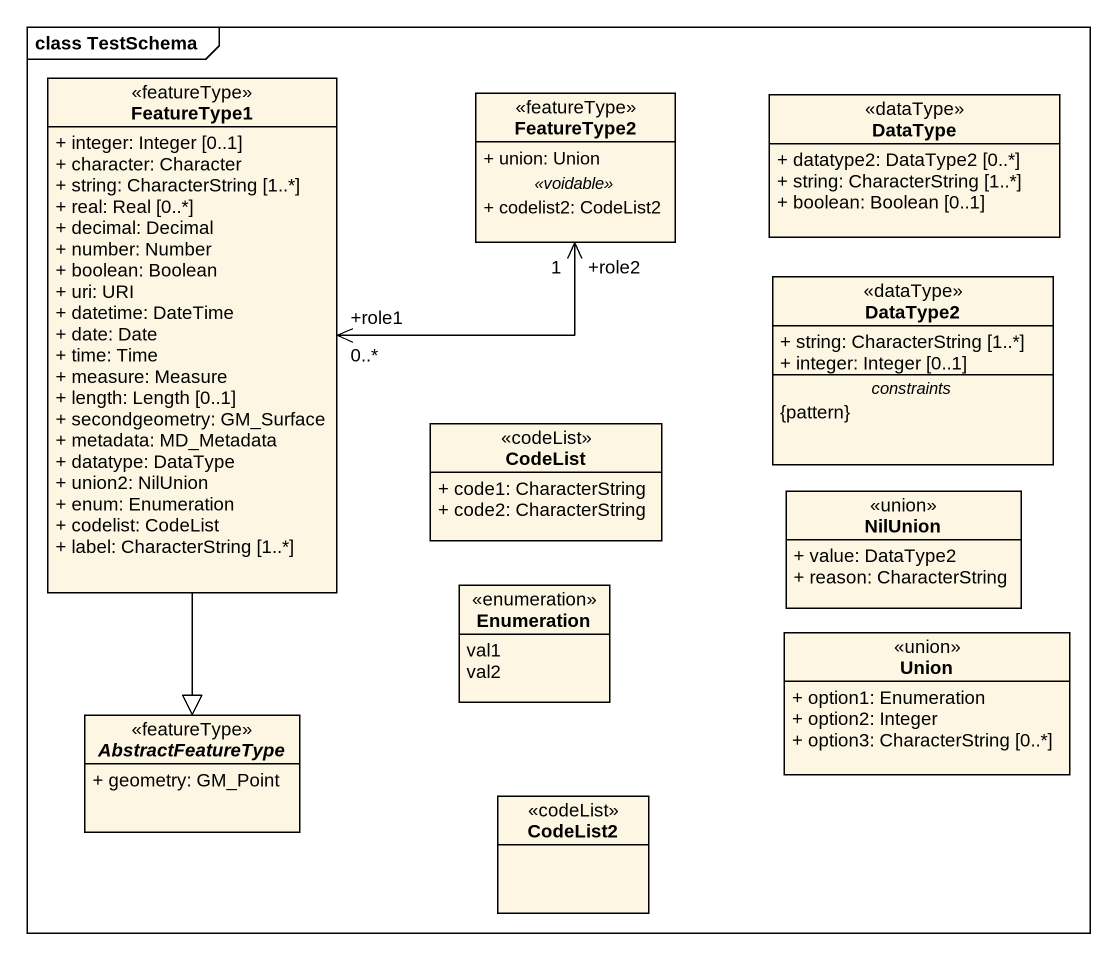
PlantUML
@startuml
mainframe class TestSchema
hide circle
hide empty members
skinparam classAttributeIconSize 0
class FeatureType1 <<featureType>> {
  + integer: Integer [0..1]
  + character: Character
  + string: CharacterString [1..*]
  + real: Real [0..*]
  + decimal: Decimal
  + number: Number
  + boolean: Boolean
  + uri: URI
  + datetime: DateTime
  + date: Date
  + time: Time
  + measure: Measure
  + length: Length [0..1]
  + secondgeometry: GM_Surface
  + metadata: MD_Metadata
  + datatype: DataType
  + union2: NilUnion
  + enum: Enumeration
  + codelist: CodeList
  + label: CharacterString [1..*]
}
class FeatureType2 <<featureType>> {
  + union: Union
  .. <<voidable>> ..
  + codelist2: CodeList2
}
class DataType <<dataType>> {
  + datatype2: DataType2 [0..*]
  + string: CharacterString [1..*]
  + boolean: Boolean [0..1]
}
class DataType2 <<dataType>> {
  + string: CharacterString [1..*]
  + integer: Integer [0..1]
  -- constraints --
  {pattern}
}
class CodeList <<codeList>> {
  + code1: CharacterString
  + code2: CharacterString
}
class NilUnion <<union>> {
  + value: DataType2
  + reason: CharacterString
}
enum Enumeration {
  val1
  val2
}
class Union <<union>> {
  + option1: Enumeration
  + option2: Integer
  + option3: CharacterString [0..*]
}
abstract class AbstractFeatureType <<featureType>> {
  + geometry: GM_Point
}
class CodeList2 <<codeList>>
FeatureType1 "+role1\n0..*" <-right-> "+role2\n1" FeatureType2
FeatureType1 --|> AbstractFeatureType
@enduml
